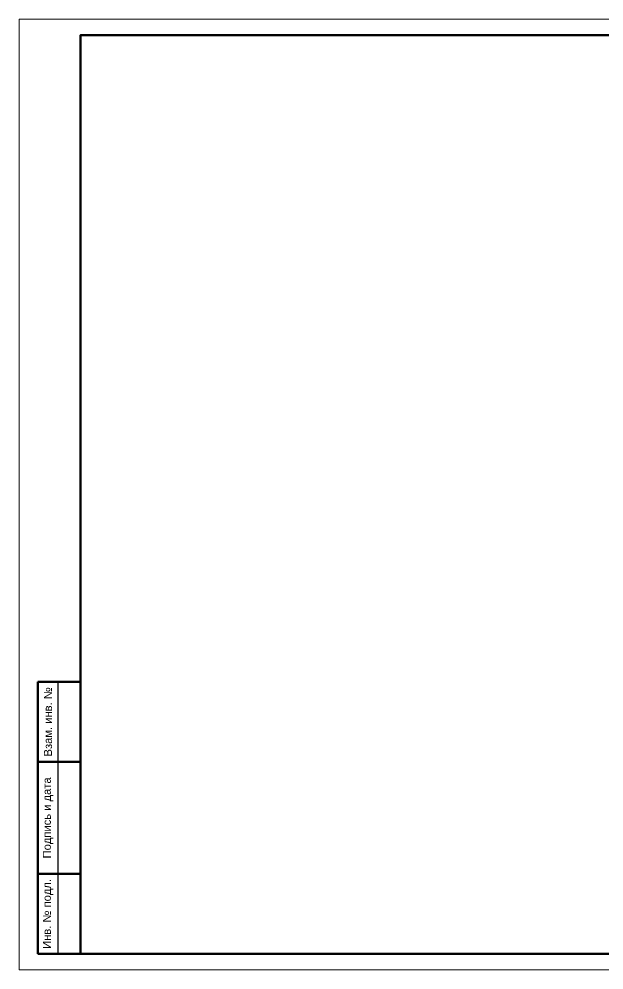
# Paper-space layout 'A3' of a CAD drawing. Header units: millimetres. Extents: x 0 to 471, y -2 to 297.
# Drawn here: x 0 to 182.5, y 0 to 297 of the extents above; entities that cross this region are included whole.
import ezdxf

# ---------------------------------------------------------------- set-up
doc = ezdxf.new("R2010")
doc.units = ezdxf.units.MM
doc.layers.add('0-рамка', color=7, linetype='Continuous')
doc.styles.add('ASU', font='arial.ttf', dxfattribs={"height": 2.5})

# ---------------------------------------------------------------- blocks, each defined once
blk = doc.blocks.new('*T4')
at = {"layer": '0-рамка', "color": 0, "lineweight": 50, "transparency": 16777216}
for p, q in [((0, 0), (0, 85)), ((0, 85), (13.33, 85)), ((13.33, 0), (13.33, 85)), ((0, 60), (13.33, 60)), ((0, 25), (13.33, 25)), ((0, 0), (13.33, 0))]:
    blk.add_line(p, q, dxfattribs=at)
at = {"layer": '0-рамка', "color": 0, "lineweight": 25, "transparency": 16777216}
blk.add_line((6.33, 0), (6.33, 85), dxfattribs=at)
at = {"layer": '0-рамка', "color": 0, "linetype": 'Continuous', "lineweight": 25, "transparency": 16777216, "char_height": 2.5, "attachment_point": 5, "rotation": 90, "style": 'ASU'}
for s, insert, width in [('Взам. инв. №', (3.17, 72.5), 22), ('Подпись и дата', (3.17, 42.5), 32), ('Инв. № подл.', (3.17, 12.5), 22)]:
    blk.add_mtext(s, dxfattribs=dict(at, insert=insert, width=width))

psp = doc.layouts.new('A3')

# ---------------------------------------------------------------- linework, layer by layer
at = {"layer": '0-рамка', "lineweight": 5}
psp.add_lwpolyline([(0, 0), (420, 0), (420, 297), (0, 297)], close=True, dxfattribs=at)
at = {"layer": '0-рамка', "lineweight": 50}
psp.add_lwpolyline([(19.21, 5), (414.21, 5), (414.21, 292), (19.21, 292)], close=True, dxfattribs=at)

# ---------------------------------------------------------------- block references
psp.add_blockref('*T4', (5.87, 5))

doc.saveas('drawing.dxf')
